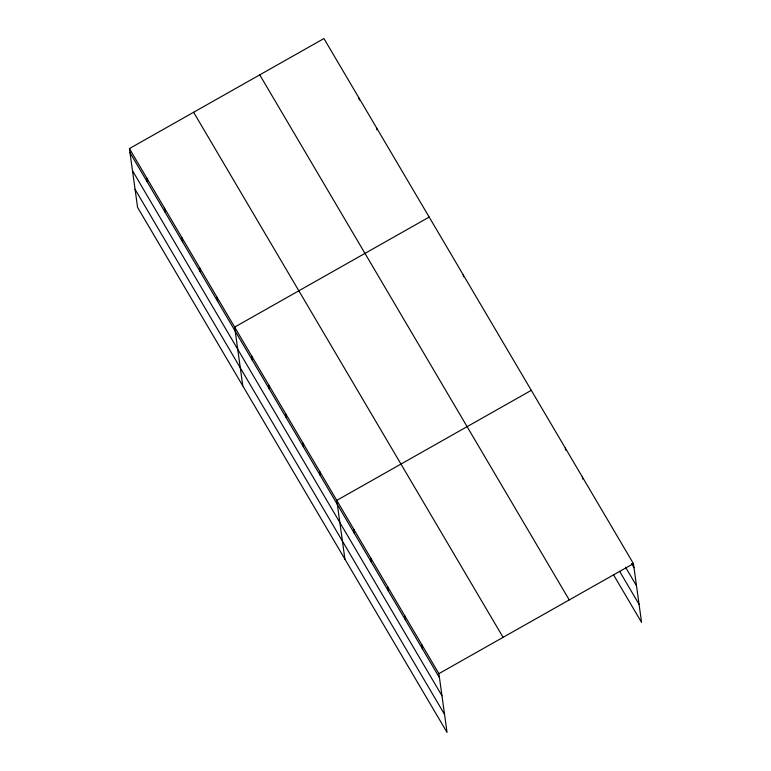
<?xml version="1.0" encoding="UTF-8"?>
<svg xmlns="http://www.w3.org/2000/svg" width="771" height="771" viewBox="0 0 771 771"><rect width="100%" height="100%" fill="white"/><g stroke="black" fill="none" stroke-linecap="round" stroke-linejoin="round"><path stroke-width="1.16" d="M129.422 148.581L438.892 673.652L447.055 732.45L137.575 207.38L129.422 148.581L323.945 38.55L633.425 563.62L641.578 622.419L613.62 574.973M429.168 217.075L234.644 327.106L242.798 385.905M531.296 390.348L336.773 500.379L344.926 559.177M438.892 673.652L633.425 563.62M631.555 563.562L633.984 567.687M625.551 567.186L636.489 585.748M619.624 571.35L639.072 604.358M259.75 74.864L569.229 599.925M193.617 112.267L503.087 637.338M129.981 152.648L439.46 677.719M132.487 170.709L441.966 695.779M135.07 189.319L444.549 714.389M582.356 476.979L582.645 479.013M565.336 448.105L565.615 450.139M463.207 274.833L463.496 276.866M376.556 127.813L376.836 129.846M359.016 98.062L359.305 100.095M421.872 644.768L422.441 648.835M404.852 615.894L405.421 619.961M387.832 587.01L388.391 591.078M370.812 558.137L371.371 562.204M353.793 529.253L354.352 533.32M319.743 471.495L320.312 475.562M302.724 442.621L303.292 446.688M285.704 413.738L286.272 417.805M268.684 384.864L269.252 388.931M251.664 355.98L252.223 360.047M217.104 297.346L217.673 301.422M199.564 267.595L200.132 271.662M182.033 237.844L182.592 241.911M164.493 208.093L165.061 212.16M146.953 178.332L147.521 182.399"/></g></svg>
